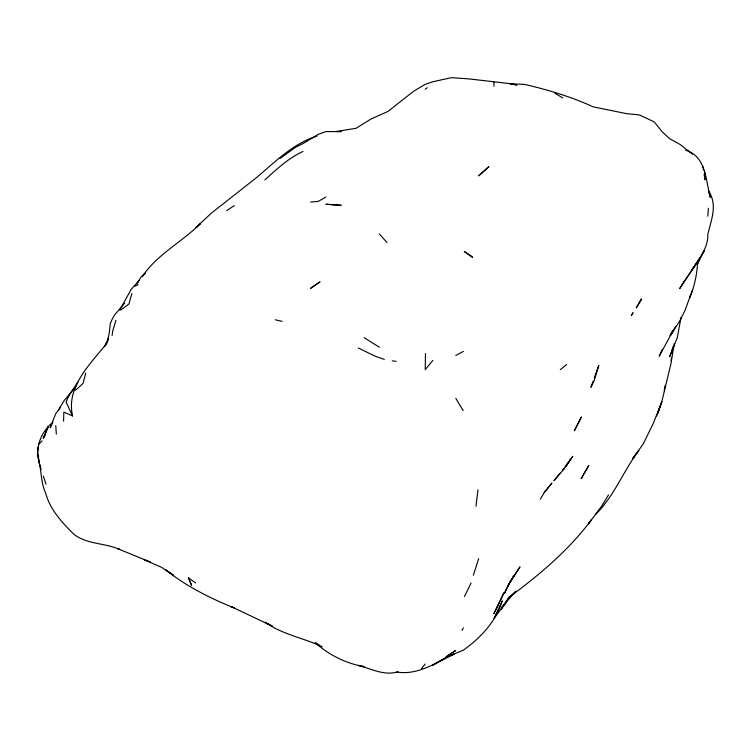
<?xml version="1.0" encoding="UTF-8"?>
<svg xmlns="http://www.w3.org/2000/svg" width="751" height="751" viewBox="0 0 751 751"><rect width="100%" height="100%" fill="white"/><g stroke="black" fill="none" stroke-linecap="round" stroke-linejoin="round"><path stroke-width="1.13" d="M425.488 353.58L425.216 369.67L432.848 360.433M63.535 421.133L63.863 412.121L72.547 415.932C66.022 386.849 89.744 364.723 106.098 344.174M671.141 361.362L671.394 357.908M707.799 216.157L708.39 208.252M477.983 489.718L476.003 506.202M697.66 262.756C696.768 274.791 694.562 286.769 689.568 297.809L692.525 290.168M112.077 335.528L112.734 330.994L115.926 320.33M674.238 343.498L671.084 363.09L661.734 402.067L653.314 423.386L643.185 443.991L632.671 458.767L634.539 456.636L633.065 458.307M664.26 390.811L665.123 385.413M681.054 317.194L677.252 337.828L669.61 356.763L673.694 346.962L671.478 352.35L672.934 346.737M50.974 423.911C42.028 431.928 37.006 443.916 37.55 455.904C41.699 468.051 40.254 481.457 45.68 493.172C50.007 509.61 62.211 522.677 73.889 534.308C87.154 544.531 104.943 542.813 119.719 549.45L117.597 548.662L150.266 562.001L144.201 559.758L161.606 567.352L173.181 574.975L165.539 569.765C186.229 586.221 209.829 598.134 234.274 607.963L231.177 606.555L272.463 626.24L265.15 622.213C282.367 634.567 303.432 637.89 322.198 646.705M85.727 373.04L83.061 383.404L75.945 389.882L73.889 390.511L77.86 382.165L69.327 394.876L66.257 401.466M661.734 402.067L657.679 413.228L661.8 401.823M478.678 558.594L473.346 575.228M131.866 293.491L128.947 303.995L120.864 309.994M593.168 381.095L590.896 387.347L594.238 380.457L598.8 365.446L594.294 377.969M690.648 295.021L684.884 310.698L679.683 321.146L670.512 335.265L673.835 329.407L670.915 334.017M43.342 438.143L48.214 426.784L43.342 438.143L45.745 434.181M656.402 416.345L659.34 409.229M464.484 596.566L471.037 583.001M697.735 263.836C701.65 254.185 708.39 245.399 707.799 234.434L707.808 234.359C711.3 219.367 717.928 204.976 708.371 190.604M662.485 349.309L659.19 356.227L673.835 329.407L670.089 335.509L672.84 330.731M53.002 421.996L50.092 427.873L55.809 413.529L60.521 407.436M674.023 329.511L675.402 326.76M119.719 310.182L131.106 289.445L138.963 280.574L136.766 283.897L140.775 277.391L145.685 272.66M58.616 409.699L64.07 400.659L73.889 388.971M461.959 630.389L463.405 627.817M495.932 614.224L502.288 600.753C496.946 618.355 485.108 632.821 471.037 644.33L463.405 650.169L445.944 657.266M641.401 299.161L636.36 307.769L641.401 299.161L639.063 303.188M540.326 499.255L544.184 492.656L551.797 483.175L544.184 492.656M608.507 494.909L600.762 507.685L588.333 523.813L591.375 519.908C568.836 550.004 540.194 574.252 510.145 596.482L516.068 591.075L509.225 598.481L510.614 596.745L493.951 618.308M699.998 257.574L692.159 269.431L700.157 258.081L704.532 250.121L701.124 255.715M560.284 472.98L553.956 480.668L564.132 468.906L572.816 456.279L565.597 466.39L567.84 463.32M566.282 465.986L570.328 459.434M600.875 507.507L596.106 513.825C614.412 495.726 623.414 470.915 638.772 450.6L632.764 458.448M106.173 344.127L104.436 346.718L108.454 338.1L107.13 343.047L109.27 332.993L110.294 323.587L112.077 319.466L114.452 315.11L124.469 303.254M494.458 616.993L495.97 614.75M562.311 470.37L563.663 468.633M565.015 466.897L567.728 463.414M421.414 668.709L425.216 664.044M144.952 273.561L142.624 276.096C157.569 254.054 181.911 242.085 200.386 223.62L196.086 227.525L211.369 213.134L257.189 177.076C275.617 161.418 293.153 143.535 316.95 136.1M503.714 605.128L505.845 602.809L501.912 607.033M38.733 444.273L42.065 440.875M264.831 179.977C276.556 169.275 288.431 158.132 303.01 151.449M560.302 369.68L566.667 364.535M280.104 158.433L295.378 147.346L303.01 143.563L318.293 134.373L325.925 131.575L341.198 131.556L336.007 131.538L356.058 128.299L370.75 119.146L387.948 111.439L413.82 91.096L425.216 84.337L432.848 81.737L451.614 77.644L469.122 78.93L509.225 83.53L516.866 85.013L510.361 83.793L524.498 84.394C548.042 89.791 571.267 96.785 593.234 106.858L626.644 113.664L639.636 114.978L654.337 122L661.978 131.575L669.61 138.672L680.153 144.502L692.525 154.246M425.216 89.275L427.159 87.736M226.642 210.627L234.274 205.633M325.925 197.044L318.293 201.352L310.651 202.066M134.992 286.225L138.015 284.61M455.763 355.458L463.405 351.393M445.784 657.256L454.252 654.14C435.974 662.598 417.922 675.656 396.537 671.985M397.936 671.845C384.39 676.003 371.266 668.869 358.452 665.358L364.113 666.719C345.77 663.311 329.051 655.116 315.185 642.659L319.194 644.968M392.275 360.865L396.19 361.353M275.354 319.813L282.132 321.381M384.315 359.4L374.805 356.068L358.302 347.957M364.113 337.678L379.386 347.206M685.644 150.144C706.738 156.856 705.339 180.259 710.446 197.56L708.672 191.599M555.045 93.284L562.687 97.883M188.454 577.744L191.58 585.32L188.454 577.744L195.645 582.973M379.386 233.974L387.028 242.554M455.763 398.321L463.17 410.609M66.088 402.02L72.547 415.932M43.342 476.04L46.008 484.17M38.123 449.577L38.001 447.343L37.785 453.642L38.827 461.856L41.127 469.347M702.945 166.619L703.452 169.914M704.119 174.316L704.954 179.808L704.494 170.73M55.771 425.61L56.325 434.116M38.442 455.162L38.827 461.856M493.951 82.225L493.951 86.346M506.559 588.662L504.55 593.243L509.225 583.264L514.031 575.529L507.648 586.212L519.992 566.883L511.478 579.603L506.559 588.662M503.93 592.886L493.951 613.567L503.93 592.886M581.321 417.096L574.374 430.727L581.321 417.096M585.602 470.877L581.133 478.725L588.803 465.507L585.602 470.877M632.971 312.838L631.422 315.439L632.971 312.838M683.607 282.132L679.636 288.656L700.157 258.081L683.607 282.132M509.225 597.054L501.283 608.995L509.225 597.054M486.732 168.459L478.678 175.856L488.948 166.703L486.732 168.459M319.898 281.944L310.651 288.281L319.898 281.944M453.454 651.934L446.338 656.646L455.763 650.46L453.454 651.934M448.122 656.393L432.848 665.086L448.122 656.393M333.566 204.76L325.925 204.234L341.198 205.314L333.566 204.76M471.037 256.082L464.278 251.491L472.539 257.283L471.037 256.082"/></g></svg>
